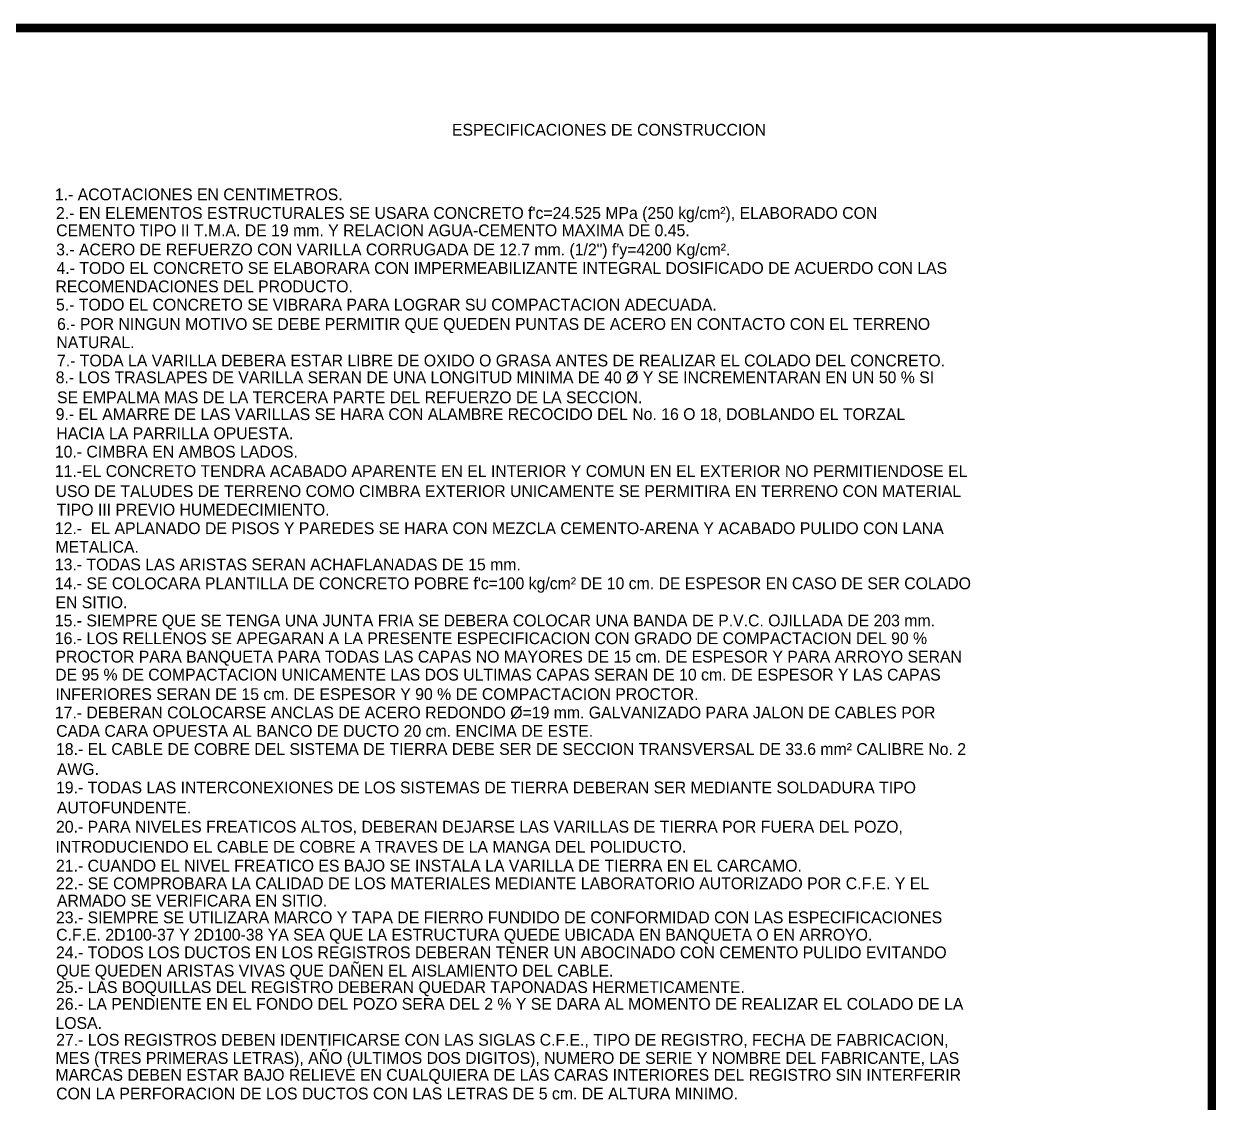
# Model space of a CAD drawing. Header units: centimetres. Extents: x 899 to 420531, y -5023 to 1299.
# Drawn here: x 17648 to 19061, y -1642 to -363 of the extents above; entities that cross this region are included whole.
import ezdxf

# ---------------------------------------------------------------- set-up
doc = ezdxf.new("R2010")
doc.units = ezdxf.units.CM
doc.header["$LTSCALE"] = 10
doc.header["$MEASUREMENT"] = 0
for name, color, linetype in [('CABLES Y VARILLAS', 7, 'CONTINUOUS'), ('Dimensiones', 7, 'CONTINUOUS'), ('MARCO', 7, 'CONTINUOUS'), ('TEXTOS', 7, 'CONTINUOUS')]:
    doc.layers.add(name, color=color, linetype=linetype)
doc.styles.get("Standard").update_dxf_attribs({"font": ''})
doc.styles.get('Standard').set_extended_font_data('Zurich Ex BT')

# ---------------------------------------------------------------- blocks, each defined once
blk = doc.blocks.new('Marco-Reg')
at = {"layer": 'MARCO', "linetype": 'Continuous', "const_width": 10.2}
blk.add_lwpolyline([(19056, -2910.9), (19056, -368.5), (15126.9, -368.5), (15126.9, -2910.9)], close=True, dxfattribs=at)

msp = doc.modelspace()

# ---------------------------------------------------------------- block references
at = {"layer": 'Dimensiones'}
msp.add_blockref('Marco-Reg', (0, 0), dxfattribs=at)

# ---------------------------------------------------------------- texts
at = {"layer": 'CABLES Y VARILLAS'}
for s, p in [('1.- ACOTACIONES EN CENTIMETROS.', (17684.355, -572.587)), ("2.- EN ELEMENTOS ESTRUCTURALES SE USARA CONCRETO f'c=24.525 MPa (250 kg/cm²), ELABORADO CON ", (17685.753, -594.577)), ('CEMENTO TIPO II T.M.A. DE 19 mm. Y RELACION AGUA-CEMENTO MAXIMA DE 0.45.', (17685.945, -615.185)), ('3.- ACERO DE REFUERZO CON VARILLA CORRUGADA DE 12.7 mm. (1/2") f\'y=4200 Kg/cm².', (17685.93, -637.88)), ('4.- TODO EL CONCRETO SE ELABORARA CON IMPERMEABILIZANTE INTEGRAL DOSIFICADO DE ACUERDO CON LAS ', (17686.33, -659.87)), ('RECOMENDACIONES DEL PRODUCTO.', (17685.087, -681.639)), ('5.- TODO EL CONCRETO SE VIBRARA PARA LOGRAR SU COMPACTACION ADECUADA.', (17685.738, -703.287)), ('6.- POR NINGUN MOTIVO SE DEBE PERMITIR QUE QUEDEN PUNTAS DE ACERO EN CONTACTO CON EL TERRENO ', (17686.994, -726.193)), ('NATURAL.', (17686.18, -747.849)), ('7.- TODA LA VARILLA DEBERA ESTAR LIBRE DE OXIDO O GRASA ANTES DE REALIZAR EL COLADO DEL CONCRETO.', (17686.875, -769.496)), ('8.- LOS TRASLAPES DE VARILLA SERAN DE UNA LONGITUD MINIMA DE 40 Ø Y SE INCREMENTARAN EN UN 50 % SI ', (17685.403, -789.39)), ('SE EMPALMA MAS DE LA TERCERA PARTE DEL REFUERZO DE LA SECCION.', (17686.949, -813.141)), ('9.- EL AMARRE DE LAS VARILLAS SE HARA CON ALAMBRE RECOCIDO DEL No. 16 O 18, DOBLANDO EL TORZAL ', (17685.403, -833.035)), ('HACIA LA PARRILLA OPUESTA.', (17686.136, -855.739)), ('10.- CIMBRA EN AMBOS LADOS.', (17684.355, -877.5)), ('11.-EL CONCRETO TENDRA ACABADO APARENTE EN EL INTERIOR Y COMUN EN EL EXTERIOR NO PERMITIENDOSE EL ', (17684.355, -900.538)), ('USO DE TALUDES DE TERRENO COMO CIMBRA EXTERIOR UNICAMENTE SE PERMITIRA EN TERRENO CON MATERIAL ', (17685.191, -924.289)), ('TIPO III PREVIO HUMEDECIMIENTO.', (17686.537, -946.287)), ('12.-  EL APLANADO DE PISOS Y PAREDES SE HARA CON MEZCLA CEMENTO-ARENA Y ACABADO PULIDO CON LANA ', (17684.355, -968.277)), ('METALICA.', (17685.102, -990.314)), ('13.- TODAS LAS ARISTAS SERAN ACHAFLANADAS DE 15 mm.', (17684.355, -1011.204)), ("14.- SE COLOCARA PLANTILLA DE CONCRETO POBRE f'c=100 kg/cm² DE 10 cm. DE ESPESOR EN CASO DE SER COLADO ", (17684.355, -1033.57)), ('EN SITIO.', (17685.087, -1056.163)), ('15.- SIEMPRE QUE SE TENGA UNA JUNTA FRIA SE DEBERA COLOCAR UNA BANDA DE P.V.C. OJILLADA DE 203 mm.', (17684.355, -1077.638)), ('16.- LOS RELLENOS SE APEGARAN A LA PRESENTE ESPECIFICACION CON GRADO DE COMPACTACION DEL 90 % ', (17684.355, -1098.691)), ('PROCTOR PARA BANQUETA PARA TODAS LAS CAPAS NO MAYORES DE 15 cm. DE ESPESOR Y PARA ARROYO SERAN ', (17685.087, -1120.537)), ('DE 95 % DE COMPACTACION UNICAMENTE LAS DOS ULTIMAS CAPAS SERAN DE 10 cm. DE ESPESOR Y LAS CAPAS ', (17684.798, -1141.773)), ('INFERIORES SERAN DE 15 cm. DE ESPESOR Y 90 % DE COMPACTACION PROCTOR.', (17685.035, -1164.895)), ('17.- DEBERAN COLOCARSE ANCLAS DE ACERO REDONDO Ø=19 mm. GALVANIZADO PARA JALON DE CABLES POR ', (17684.355, -1186.695)), ('CADA CARA OPUESTA AL BANCO DE DUCTO 20 cm. ENCIMA DE ESTE.', (17685.945, -1208.541)), ('18.- EL CABLE DE COBRE DEL SISTEMA DE TIERRA DEBE SER DE SECCION TRANSVERSAL DE 33.6 mm² CALIBRE No. 2 ', (17685.753, -1230.008)), ('AWG.', (17686.796, -1253.76)), ('19.- TODAS LAS INTERCONEXIONES DE LOS SISTEMAS DE TIERRA DEBERAN SER MEDIANTE SOLDADURA TIPO ', (17685.753, -1275.559)), ('AUTOFUNDENTE.', (17686.796, -1299.31)), ('20.- PARA NIVELES FREATICOS ALTOS, DEBERAN DEJARSE LAS VARILLAS DE TIERRA POR FUERA DEL POZO, ', (17685.753, -1322.062)), ('INTRODUCIENDO EL CABLE DE COBRE A TRAVES DE LA MANGA DEL POLIDUCTO.', (17685.035, -1345.814)), ('21.- CUANDO EL NIVEL FREATICO ES BAJO SE INSTALA LA VARILLA DE TIERRA EN EL CARCAMO.', (17685.753, -1368.204)), ('22.- SE COMPROBARA LA CALIDAD DE LOS MATERIALES MEDIANTE LABORATORIO AUTORIZADO POR C.F.E. Y EL ', (17685.753, -1389.184)), ('ARMADO SE VERIFICARA EN SITIO.', (17686.796, -1409.677)), ('23.- SIEMPRE SE UTILIZARA MARCO Y TAPA DE FIERRO FUNDIDO DE CONFORMIDAD CON LAS ESPECIFICACIONES ', (17685.753, -1429.571)), ('C.F.E. 2D100-37 Y 2D100-38 YA SEA QUE LA ESTRUCTURA QUEDE UBICADA EN BANQUETA O EN ARROYO.', (17685.945, -1450.064)), ('24.- TODOS LOS DUCTOS EN LOS REGISTROS DEBERAN TENER UN ABOCINADO CON CEMENTO PULIDO EVITANDO ', (17685.753, -1471.045)), ('QUE QUEDEN ARISTAS VIVAS QUE DAÑEN EL AISLAMIENTO DEL CABLE.', (17685.96, -1492.624)), ('25.- LAS BOQUILLAS DEL REGISTRO DEBERAN QUEDAR TAPONADAS HERMETICAMENTE.', (17685.753, -1512.175)), ('26.- LA PENDIENTE EN EL FONDO DEL POZO SERA DEL 2 % Y SE DARA AL MOMENTO DE REALIZAR EL COLADO DE LA ', (17685.753, -1532.069)), ('LOSA.', (17685.087, -1554.734)), ('27.- LOS REGISTROS DEBEN IDENTIFICARSE CON LAS SIGLAS C.F.E., TIPO DE REGISTRO, FECHA DE FABRICACION, ', (17685.93, -1574.628)), ('MES (TRES PRIMERAS LETRAS), AÑO (ULTIMOS DOS DIGITOS), NUMERO DE SERIE Y NOMBRE DEL FABRICANTE, LAS ', (17685.102, -1596.207)), ('MARCAS DEBEN ESTAR BAJO RELIEVE EN CUALQUIERA DE LAS CARAS INTERIORES DEL REGISTRO SIN INTERFERIR ', (17685.102, -1616.186)), ('CON LA PERFORACION DE LOS DUCTOS CON LAS LETRAS DE 5 cm. DE ALTURA MINIMO.', (17685.945, -1638.337))]:
    msp.add_text(s, height=14, dxfattribs=at).set_placement(p)
at = {"layer": 'TEXTOS'}
msp.add_text('ESPECIFICACIONES DE CONSTRUCCION', height=14, dxfattribs=at).set_placement((18155.117, -495.974))

doc.saveas('drawing.dxf')
